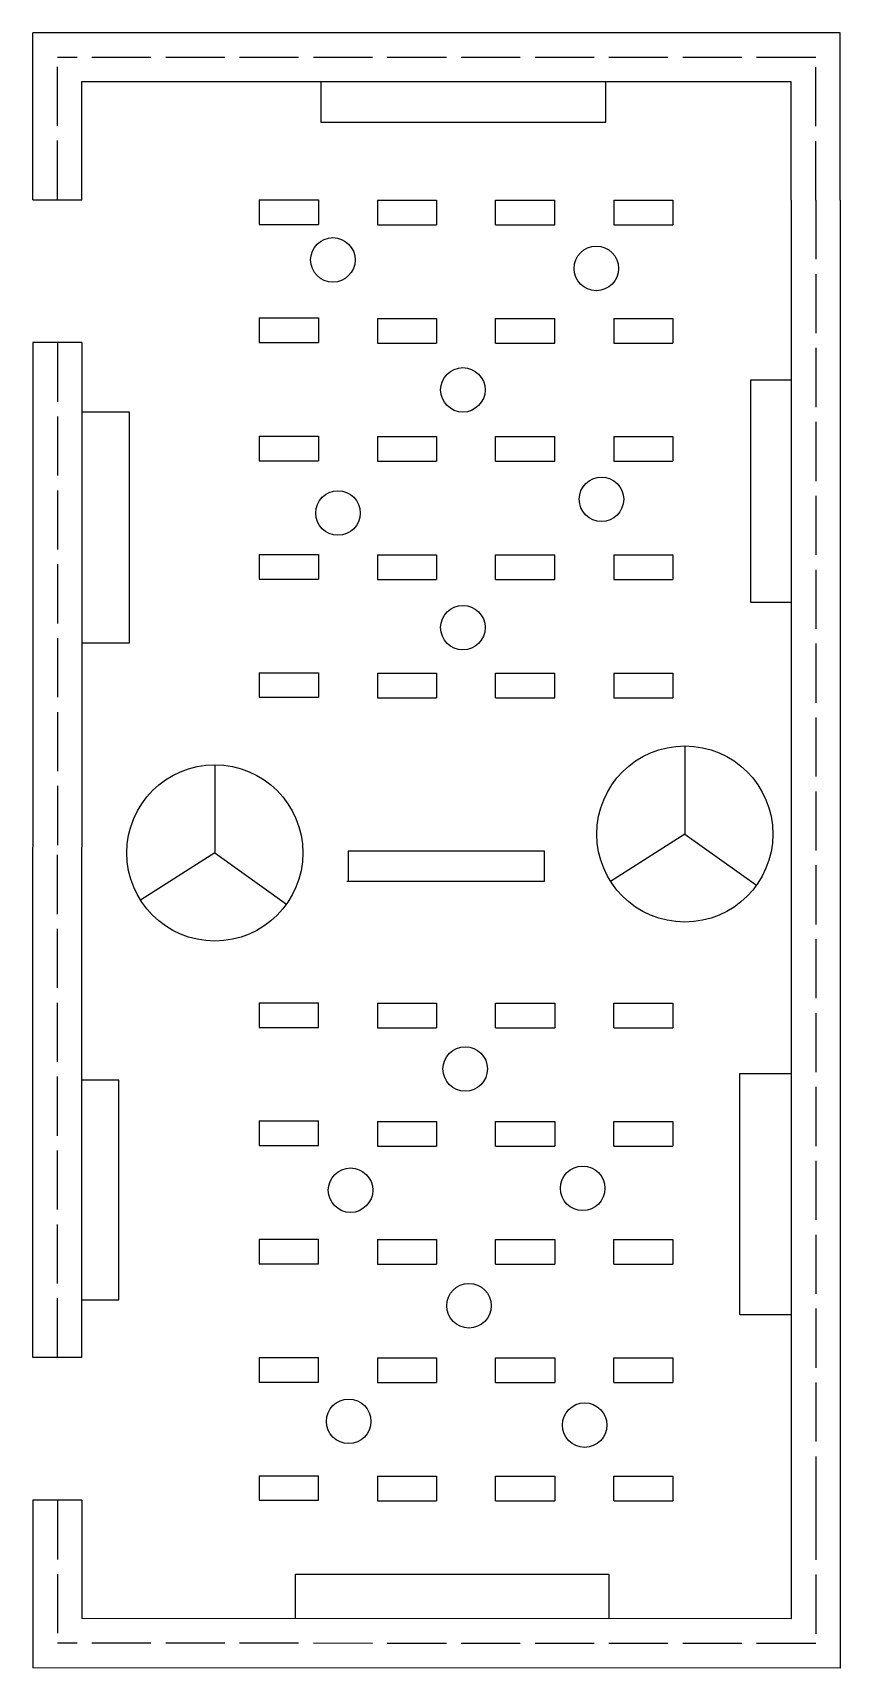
# Model space of a CAD drawing. Header units: inches. Extents: x 9 to 173, y -204 to 128.
import ezdxf

# ---------------------------------------------------------------- set-up
doc = ezdxf.new("R2010")
doc.units = ezdxf.units.IN
doc.header["$MEASUREMENT"] = 0
doc.linetypes.add('ACAD_ISO02W100', pattern=[15, 12, -3])

msp = doc.modelspace()

# ---------------------------------------------------------------- linework, layer by layer
for p, q in [((9.22, 94.52), (9.22, 128.43)), ((173.22, 128.43), (9.22, 128.43)), ((173.22, 94.43), (173.22, 128.43)), ((19.22, 94.52), (19.22, 118.52)), ((157.22, 118.43), (19.22, 118.43)), ((67.75, 118.43), (67.75, 110.29)), ((125.58, 110.29), (125.58, 118.43)), ((163.22, 118.43), (157.22, 118.43)), ((163.22, 94.43), (163.22, 118.43)), ((67.75, 110.29), (125.58, 110.29)), ((9.22, 94.52), (14.22, 94.52)), ((14.22, 94.52), (19.22, 94.52)), ((55.22, 94.52), (67.22, 94.52)), ((55.22, 94.52), (55.22, 89.52)), ((67.22, 94.52), (67.22, 89.52)), ((79.22, 94.43), (91.22, 94.43)), ((79.22, 94.43), (79.22, 89.43)), ((91.22, 94.43), (91.22, 89.43)), ((103.22, 94.43), (115.22, 94.43)), ((103.22, 94.43), (115.22, 94.43)), ((103.22, 94.43), (115.22, 94.43)), ((103.22, 94.43), (115.22, 94.43)), ((103.22, 89.43), (103.22, 94.43)), ((115.22, 89.43), (115.22, 94.43)), ((127.22, 94.43), (139.22, 94.43)), ((127.22, 94.43), (127.22, 89.43)), ((139.22, 94.43), (139.22, 89.43)), ((163.22, 94.43), (163.22, -169.57)), ((173.22, 94.43), (173.22, -169.57)), ((55.22, 89.52), (67.22, 89.52)), ((79.22, 89.43), (91.22, 89.43)), ((103.22, 89.43), (115.22, 89.43)), ((127.22, 89.43), (139.22, 89.43)), ((55.22, 70.52), (67.22, 70.52)), ((55.22, 70.52), (55.22, 65.52)), ((67.22, 70.52), (67.22, 65.52)), ((79.22, 70.43), (91.22, 70.43)), ((79.22, 70.43), (79.22, 65.43)), ((91.22, 70.43), (91.22, 65.43)), ((103.22, 70.43), (115.22, 70.43)), ((103.22, 65.43), (103.22, 70.43)), ((115.22, 65.43), (115.22, 70.43)), ((127.22, 70.43), (139.22, 70.43)), ((127.22, 70.43), (127.22, 65.43)), ((139.22, 70.43), (139.22, 65.43)), ((9.22, 65.52), (9.22, -36.89)), ((14.22, 65.52), (9.22, 65.52)), ((19.22, 65.52), (14.22, 65.52)), ((19.22, 65.52), (19.22, -36.89)), ((55.22, 65.52), (67.22, 65.52)), ((79.22, 65.43), (91.22, 65.43)), ((103.22, 65.43), (115.22, 65.43)), ((127.22, 65.43), (139.22, 65.43)), ((163.22, 57.87), (154.95, 57.87)), ((154.95, 57.87), (154.95, 12.83)), ((28.85, 51.37), (19.22, 51.37)), ((28.85, 4.6), (28.85, 51.37)), ((55.22, 46.52), (67.22, 46.52)), ((55.22, 46.52), (55.22, 41.52)), ((67.22, 46.52), (67.22, 41.52)), ((79.22, 46.43), (91.22, 46.43)), ((79.22, 46.43), (79.22, 41.43)), ((91.22, 46.43), (91.22, 41.43)), ((103.22, 46.43), (115.22, 46.43)), ((103.22, 41.43), (103.22, 46.43)), ((115.22, 41.43), (115.22, 46.43)), ((127.22, 46.43), (139.22, 46.43)), ((127.22, 46.43), (127.22, 41.43)), ((139.22, 46.43), (139.22, 41.43)), ((55.22, 41.52), (67.22, 41.52)), ((79.22, 41.43), (91.22, 41.43)), ((103.22, 41.43), (115.22, 41.43)), ((127.22, 41.43), (139.22, 41.43)), ((55.22, 22.52), (67.22, 22.52)), ((55.22, 22.52), (55.22, 17.52)), ((67.22, 22.52), (67.22, 17.52)), ((79.22, 22.43), (91.22, 22.43)), ((79.22, 22.43), (79.22, 17.43)), ((91.22, 22.43), (91.22, 17.43)), ((103.22, 22.43), (115.22, 22.43)), ((103.22, 17.43), (103.22, 22.43)), ((115.22, 17.43), (115.22, 22.43)), ((127.22, 22.43), (139.22, 22.43)), ((127.22, 22.43), (139.22, 22.43)), ((127.22, 22.43), (127.22, 17.43)), ((139.22, 22.43), (139.22, 17.43)), ((55.22, 17.52), (67.22, 17.52)), ((79.22, 17.43), (91.22, 17.43)), ((103.22, 17.43), (115.22, 17.43)), ((127.22, 17.43), (139.22, 17.43)), ((154.95, 12.83), (163.22, 12.83)), ((19.22, 4.6), (28.85, 4.6)), ((55.22, -1.48), (67.22, -1.48)), ((55.22, -1.48), (55.22, -6.48)), ((67.22, -1.48), (67.22, -6.48)), ((79.22, -1.57), (91.22, -1.57)), ((79.22, -1.57), (79.22, -6.57)), ((91.22, -1.57), (91.22, -6.57)), ((103.22, -1.57), (115.22, -1.57)), ((103.22, -6.57), (103.22, -1.57)), ((115.22, -6.57), (115.22, -1.57)), ((127.22, -1.57), (139.22, -1.57)), ((127.22, -1.57), (127.22, -6.57)), ((139.22, -1.57), (139.22, -6.57)), ((55.22, -6.48), (67.22, -6.48)), ((79.22, -6.57), (91.22, -6.57)), ((103.22, -6.57), (115.22, -6.57)), ((127.22, -6.57), (139.22, -6.57)), ((141.65, -16.35), (141.65, -34.23)), ((46.2, -20.19), (46.2, -38.07)), ((141.65, -34.23), (126.57, -43.84)), ((141.65, -34.23), (156.23, -44.6)), ((9.22, -140.48), (9.22, -36.89)), ((19.22, -140.48), (19.22, -36.89)), ((46.2, -38.07), (31.12, -47.68)), ((46.2, -38.07), (60.77, -48.44)), ((113.18, -37.74), (73.31, -37.74)), ((73.31, -37.74), (73.31, -43.82)), ((113.18, -43.82), (113.18, -37.74)), ((73.01, -43.82), (113.18, -43.82)), ((55.22, -68.48), (67.22, -68.48)), ((55.22, -68.48), (55.22, -73.48)), ((67.22, -73.48), (67.22, -68.48)), ((79.22, -68.57), (91.22, -68.57)), ((79.22, -68.57), (79.22, -73.57)), ((91.22, -68.57), (91.22, -73.57)), ((103.22, -68.57), (115.22, -68.57)), ((103.22, -73.57), (103.22, -68.57)), ((103.22, -68.57), (115.22, -68.57)), ((115.22, -68.57), (115.22, -73.57)), ((127.22, -68.57), (139.22, -68.57)), ((127.22, -73.57), (127.22, -68.57)), ((127.22, -68.57), (139.22, -68.57)), ((139.22, -68.57), (139.22, -73.57)), ((55.22, -73.48), (67.22, -73.48)), ((79.22, -73.57), (91.22, -73.57)), ((103.22, -73.57), (115.22, -73.57)), ((127.22, -73.57), (139.22, -73.57)), ((152.78, -131.8), (152.78, -82.87)), ((152.78, -82.87), (163.22, -82.87)), ((163.22, -82.87), (163.22, -82.87)), ((26.68, -84.17), (19.22, -84.17)), ((26.68, -128.77), (26.68, -84.17)), ((55.22, -92.48), (67.22, -92.48)), ((55.22, -92.48), (55.22, -97.48)), ((67.22, -97.48), (67.22, -92.48)), ((79.22, -92.57), (91.22, -92.57)), ((79.22, -92.57), (79.22, -97.57)), ((91.22, -92.57), (91.22, -97.57)), ((103.22, -92.57), (115.22, -92.57)), ((103.22, -97.57), (103.22, -92.57)), ((115.22, -92.57), (115.22, -97.57)), ((127.22, -92.57), (139.22, -92.57)), ((127.22, -97.57), (127.22, -92.57)), ((127.22, -92.57), (127.22, -92.57)), ((139.22, -92.57), (139.22, -97.57)), ((55.22, -97.48), (67.22, -97.48)), ((79.22, -97.57), (91.22, -97.57)), ((103.22, -97.57), (115.22, -97.57)), ((127.22, -97.57), (139.22, -97.57)), ((55.22, -116.48), (67.22, -116.48)), ((55.22, -116.48), (55.22, -121.48)), ((67.22, -121.48), (67.22, -116.48)), ((79.22, -116.57), (91.22, -116.57)), ((79.22, -116.57), (79.22, -121.57)), ((91.22, -116.57), (91.22, -121.57)), ((103.22, -116.57), (115.22, -116.57)), ((103.22, -121.57), (103.22, -116.57)), ((115.22, -116.57), (115.22, -121.57)), ((127.22, -116.57), (139.22, -116.57)), ((127.22, -121.57), (127.22, -116.57)), ((139.22, -116.57), (139.22, -121.57)), ((55.22, -121.48), (67.22, -121.48)), ((79.22, -121.57), (91.22, -121.57)), ((103.22, -121.57), (115.22, -121.57)), ((127.22, -121.57), (139.22, -121.57)), ((19.22, -128.77), (26.68, -128.77)), ((163.22, -131.8), (152.78, -131.8)), ((14.22, -140.48), (9.22, -140.48)), ((19.22, -140.48), (14.22, -140.48)), ((55.22, -140.48), (67.22, -140.48)), ((55.22, -140.48), (55.22, -145.48)), ((67.22, -145.48), (67.22, -140.48)), ((79.22, -140.57), (91.22, -140.57)), ((79.22, -140.57), (79.22, -145.57)), ((91.22, -140.57), (91.22, -145.57)), ((103.22, -140.57), (115.22, -140.57)), ((103.22, -145.57), (103.22, -140.57)), ((115.22, -140.57), (115.22, -145.57)), ((127.22, -140.57), (139.22, -140.57)), ((127.22, -145.57), (127.22, -140.57)), ((139.22, -140.57), (139.22, -145.57)), ((55.22, -145.48), (67.22, -145.48)), ((79.22, -145.57), (91.22, -145.57)), ((91.22, -145.57), (91.22, -145.57)), ((103.22, -145.57), (115.22, -145.57)), ((127.22, -145.57), (139.22, -145.57)), ((55.22, -164.48), (67.22, -164.48)), ((55.22, -164.48), (55.22, -169.48)), ((67.22, -169.48), (67.22, -164.48)), ((79.22, -164.57), (91.22, -164.57)), ((79.22, -164.57), (79.22, -169.57)), ((91.22, -164.57), (91.22, -169.57)), ((103.22, -164.57), (115.22, -164.57)), ((103.22, -169.57), (103.22, -164.57)), ((115.22, -164.57), (115.22, -169.57)), ((127.22, -164.57), (139.22, -164.57)), ((127.22, -169.57), (127.22, -164.57)), ((139.22, -164.57), (139.22, -169.57)), ((9.22, -169.48), (9.22, -203.48)), ((14.22, -169.48), (9.22, -169.48)), ((19.22, -169.48), (14.22, -169.48)), ((19.22, -169.48), (19.22, -193.48)), ((55.22, -169.48), (67.22, -169.48)), ((79.22, -169.57), (91.22, -169.57)), ((103.22, -169.57), (115.22, -169.57)), ((127.22, -169.57), (139.22, -169.57)), ((163.22, -169.57), (163.22, -193.57)), ((173.22, -169.57), (173.22, -203.58)), ((62.6, -193.51), (62.6, -184.48)), ((62.6, -184.48), (126.19, -184.48)), ((126.19, -184.48), (126.19, -193.55)), ((163.22, -193.57), (19.22, -193.48)), ((173.22, -203.58), (9.22, -203.48))]:
    msp.add_line(p, q)
at = {"linetype": 'ACAD_ISO02W100'}
for p, q in [((14.22, 94.52), (14.22, 123.43)), ((168.22, 123.43), (14.22, 123.43)), ((168.22, 94.43), (168.22, 123.43)), ((168.22, 94.43), (168.22, -169.57)), ((14.22, 65.52), (14.22, -36.89)), ((14.22, -140.48), (14.22, -36.89)), ((14.22, -169.48), (14.22, -198.48)), ((168.22, -169.57), (168.22, -198.57)), ((168.22, -198.57), (14.22, -198.48))]:
    msp.add_line(p, q, dxfattribs=at)
for centre, radius in [((70.17, 82.31), 4.52), ((123.67, 80.58), 4.52), ((96.57, 55.93), 4.52), ((124.72, 33.71), 4.52), ((71.21, 30.93), 4.52), ((96.57, 7.67), 4.52), ((141.65, -34.23), 17.88), ((46.2, -38.07), 17.88), ((97.04, -81.92), 4.52), ((73.76, -106.53), 4.52), ((120.9, -106.15), 4.52), ((97.81, -129.99), 4.52), ((73.38, -153.45), 4.52), ((121.29, -154.22), 4.52)]:
    msp.add_circle(centre, radius)

doc.saveas('drawing.dxf')
